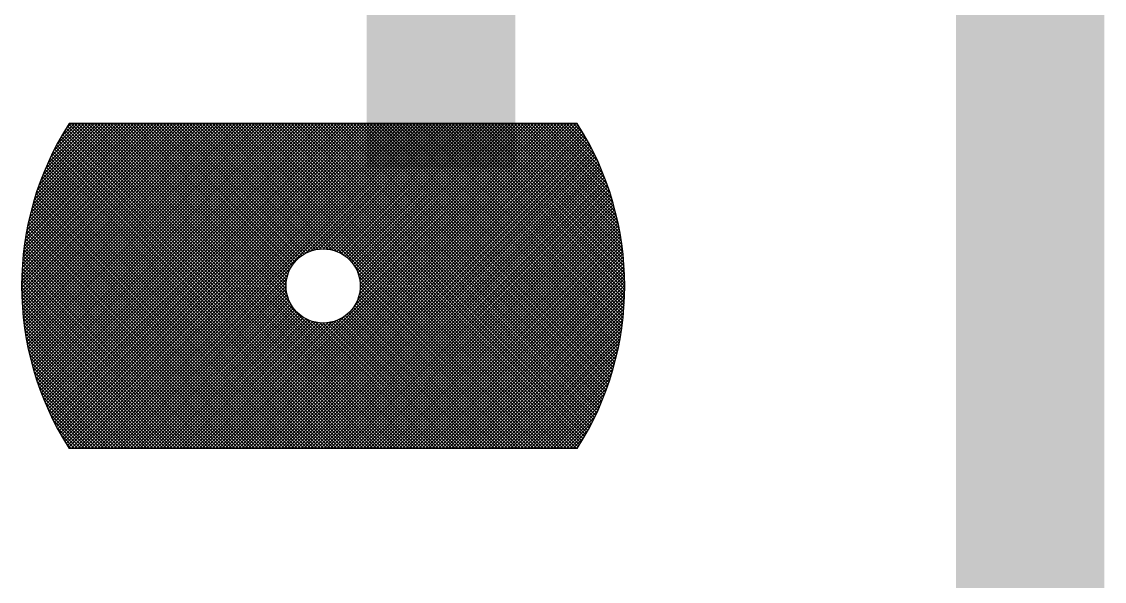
# Model space of a CAD drawing. Extents: x 0 to 395, y 0 to 270.
# Drawn here: x 306.99 to 312.82, y 106.99 to 110.01 of the extents above; entities that cross this region are included whole.
import ezdxf

# ---------------------------------------------------------------- set-up
doc = ezdxf.new("R2010")
doc.units = 0
doc.header["$LTSCALE"] = 0.3
doc.layers.get('0').update_dxf_attribs({"linetype": 'CONTINUOUS'})

# ---------------------------------------------------------------- blocks, each defined once
blk = doc.blocks.new('*X27')
at = {"color": 0}
for p, q in [((85.37, 68.5762), (86.2488, 69.455)), ((85.3701, 68.5587), (86.2665, 69.455)), ((85.3701, 68.594), (86.2311, 69.455)), ((85.3703, 68.6119), (86.2134, 69.455)), ((85.3705, 68.5413), (86.2841, 69.455)), ((85.3708, 68.63), (86.1958, 69.455)), ((85.371, 68.5241), (86.3018, 69.455)), ((85.3714, 68.6484), (86.1781, 69.455)), ((85.3716, 68.5071), (86.3195, 69.455)), ((85.3723, 68.6669), (86.1604, 69.455)), ((85.3725, 68.4903), (86.3372, 69.455)), ((85.3734, 68.6857), (86.1427, 69.455)), ((85.3735, 68.4736), (86.3549, 69.455)), ((85.3747, 68.4571), (86.3725, 69.455)), ((85.3748, 68.7048), (86.125, 69.455)), ((85.376, 68.4408), (86.3902, 69.455)), ((85.3764, 68.724), (86.1074, 69.455)), ((85.3775, 68.4246), (86.4079, 69.455)), ((85.3783, 68.7436), (86.0897, 69.455)), ((85.3791, 68.4085), (86.4256, 69.455)), ((85.3804, 68.7634), (86.072, 69.455)), ((85.3808, 68.3926), (86.4432, 69.455)), ((85.3828, 68.3768), (86.4609, 69.455)), ((85.3828, 68.7835), (86.0543, 69.455)), ((85.3848, 68.3612), (86.4786, 69.455)), ((85.3855, 68.8038), (86.0367, 69.455)), ((85.387, 68.3457), (86.4963, 69.455)), ((85.3885, 68.8245), (86.019, 69.455)), ((85.3893, 68.3303), (86.514, 69.455)), ((85.3917, 68.3151), (86.5316, 69.455)), ((85.3918, 68.8455), (86.0013, 69.455)), ((85.3943, 68.3), (86.5493, 69.455)), ((85.3955, 68.8669), (85.9836, 69.455)), ((85.397, 68.285), (86.567, 69.455)), ((85.3996, 68.8886), (85.9659, 69.455)), ((85.3998, 68.2702), (86.5847, 69.455)), ((85.4027, 68.2554), (86.6023, 69.455)), ((85.404, 68.9108), (85.9483, 69.455)), ((85.4058, 68.2408), (86.62, 69.455)), ((85.4089, 68.9333), (85.9306, 69.455)), ((85.409, 68.2263), (86.6377, 69.455)), ((85.4122, 68.2119), (86.6554, 69.455)), ((85.4142, 68.9562), (85.9129, 69.455)), ((85.4156, 68.1976), (86.6731, 69.455)), ((85.4191, 68.1834), (86.6907, 69.455)), ((85.4199, 68.9797), (85.8952, 69.455)), ((85.4227, 68.1693), (86.7084, 69.455)), ((85.4262, 69.0036), (85.8776, 69.455)), ((85.4265, 68.1554), (86.7261, 69.455)), ((85.4303, 68.1415), (86.7438, 69.455)), ((85.433, 69.0281), (85.8599, 69.455)), ((85.4342, 68.1278), (86.7614, 69.455)), ((85.4382, 68.1141), (86.7791, 69.455)), ((85.4404, 69.0532), (85.8422, 69.455)), ((85.4423, 68.1005), (86.7968, 69.455)), ((85.4466, 68.0871), (86.8145, 69.455)), ((85.4485, 69.079), (85.8245, 69.455)), ((85.4509, 68.0737), (86.8321, 69.455)), ((85.4553, 68.0605), (86.8498, 69.455)), ((85.4573, 69.1055), (85.8068, 69.455)), ((85.4598, 68.0473), (86.8675, 69.455)), ((85.4644, 68.0342), (86.8852, 69.455)), ((85.4669, 69.1327), (85.7892, 69.455)), ((85.4691, 68.0212), (86.9029, 69.455)), ((85.4739, 68.0083), (86.9205, 69.455)), ((85.4774, 69.1609), (85.7715, 69.455)), ((85.4787, 67.9955), (86.9382, 69.455)), ((85.4837, 67.9828), (86.9559, 69.455)), ((85.4888, 67.9702), (86.9736, 69.455)), ((85.4889, 69.19), (85.7538, 69.455)), ((85.4939, 67.9577), (86.9912, 69.455)), ((85.4991, 67.9452), (87.0089, 69.455)), ((85.5015, 69.2204), (85.7361, 69.455)), ((85.5044, 67.9328), (87.0266, 69.455)), ((85.5098, 67.9205), (87.0443, 69.455)), ((85.5153, 67.9083), (87.062, 69.455)), ((85.5155, 69.252), (85.7185, 69.455)), ((85.5209, 67.8962), (87.0796, 69.455)), ((85.5265, 67.8842), (87.0973, 69.455)), ((85.531, 69.2852), (85.7008, 69.455)), ((85.5322, 67.8722), (87.115, 69.455)), ((85.538, 67.8604), (87.1327, 69.455)), ((85.5439, 67.8486), (87.1503, 69.455)), ((85.5484, 69.3203), (85.6831, 69.455)), ((85.5499, 67.8369), (87.168, 69.455)), ((85.5559, 67.8252), (87.1857, 69.455)), ((85.562, 67.8137), (87.2034, 69.455)), ((85.5682, 67.8022), (87.2211, 69.455)), ((85.5683, 69.3578), (85.6654, 69.455)), ((85.5745, 67.7908), (87.2387, 69.455)), ((85.5809, 67.7795), (87.2564, 69.455)), ((85.5873, 67.7682), (87.2741, 69.455)), ((85.5911, 69.3984), (85.6477, 69.455)), ((85.5938, 67.757), (87.2918, 69.455)), ((85.6004, 67.7459), (87.3094, 69.455)), ((85.607, 67.7349), (87.3271, 69.455)), ((85.6138, 67.724), (87.3448, 69.455)), ((87.3458, 67.705), (85.6142, 69.4367)), ((85.6182, 69.4431), (85.6301, 69.455)), ((85.6206, 67.7131), (87.3625, 69.455)), ((87.3635, 67.705), (85.621, 69.4476)), ((85.6302, 67.705), (87.3802, 69.455)), ((87.3812, 67.705), (85.6312, 69.455)), ((85.6478, 67.705), (87.3978, 69.455)), ((87.3989, 67.705), (85.6489, 69.455)), ((85.6655, 67.705), (87.4155, 69.455)), ((87.4166, 67.705), (85.6666, 69.455)), ((85.6832, 67.705), (87.4332, 69.455)), ((87.4342, 67.705), (85.6842, 69.455)), ((85.7009, 67.705), (87.4509, 69.455)), ((87.4519, 67.705), (85.7019, 69.455)), ((85.7185, 67.705), (87.4685, 69.455)), ((87.4696, 67.705), (85.7196, 69.455)), ((85.7362, 67.705), (87.4862, 69.455)), ((87.4873, 67.705), (85.7373, 69.455)), ((85.7539, 67.705), (87.5039, 69.455)), ((87.5049, 67.705), (85.7549, 69.455)), ((85.7716, 67.705), (87.5216, 69.455)), ((87.5226, 67.705), (85.7726, 69.455)), ((85.7893, 67.705), (87.5393, 69.455)), ((87.5403, 67.705), (85.7903, 69.455)), ((85.8069, 67.705), (87.5569, 69.455)), ((87.558, 67.705), (85.808, 69.455)), ((85.8246, 67.705), (87.5746, 69.455)), ((87.5756, 67.705), (85.8256, 69.455)), ((86.8273, 68.471), (85.8433, 69.455)), ((86.8087, 68.5073), (85.861, 69.455)), ((86.8006, 68.5331), (85.8787, 69.455)), ((86.7966, 68.5548), (85.8964, 69.455)), ((86.7951, 68.5739), (85.914, 69.455)), ((86.7953, 68.5914), (85.9317, 69.455)), ((86.7969, 68.6075), (85.9494, 69.455)), ((86.7996, 68.6225), (85.9671, 69.455)), ((86.8032, 68.6366), (85.9847, 69.455)), ((86.8076, 68.6498), (86.0024, 69.455)), ((86.8127, 68.6624), (86.0201, 69.455)), ((86.8186, 68.6742), (86.0378, 69.455)), ((86.825, 68.6854), (86.0555, 69.455)), ((86.8321, 68.696), (86.0731, 69.455)), ((86.8397, 68.7061), (86.0908, 69.455)), ((86.8479, 68.7156), (86.1085, 69.455)), ((86.8567, 68.7245), (86.1262, 69.455)), ((86.866, 68.7328), (86.1438, 69.455)), ((86.8759, 68.7407), (86.1615, 69.455)), ((86.8863, 68.7479), (86.1792, 69.455)), ((86.8973, 68.7545), (86.1969, 69.455)), ((86.909, 68.7606), (86.2146, 69.455)), ((86.9213, 68.7659), (86.2322, 69.455)), ((86.9343, 68.7706), (86.2499, 69.455)), ((86.9482, 68.7744), (86.2676, 69.455)), ((86.9629, 68.7774), (86.2853, 69.455)), ((86.9786, 68.7793), (86.3029, 69.455)), ((86.9956, 68.78), (86.3206, 69.455)), ((87.0142, 68.7791), (86.3383, 69.455)), ((87.035, 68.776), (86.356, 69.455)), ((87.0593, 68.7694), (86.3737, 69.455)), ((87.0907, 68.7556), (86.3913, 69.455)), ((86.408, 67.705), (88.158, 69.455)), ((88.159, 67.705), (86.409, 69.455)), ((86.4257, 67.705), (88.1757, 69.455)), ((88.1767, 67.705), (86.4267, 69.455)), ((86.4433, 67.705), (88.1933, 69.455)), ((88.1944, 67.705), (86.4444, 69.455)), ((86.461, 67.705), (88.211, 69.455)), ((88.212, 67.705), (86.462, 69.455)), ((86.4787, 67.705), (88.2287, 69.455)), ((88.2297, 67.705), (86.4797, 69.455)), ((86.4964, 67.705), (88.2464, 69.455)), ((88.2474, 67.705), (86.4974, 69.455)), ((86.514, 67.705), (88.264, 69.455)), ((88.2651, 67.705), (86.5151, 69.455)), ((86.5317, 67.705), (88.2817, 69.455)), ((88.2828, 67.705), (86.5328, 69.455)), ((86.5494, 67.705), (88.2994, 69.455)), ((88.3004, 67.705), (86.5504, 69.455)), ((86.5671, 67.705), (88.3171, 69.455)), ((88.3181, 67.705), (86.5681, 69.455)), ((86.5848, 67.705), (88.3348, 69.455)), ((88.3358, 67.705), (86.5858, 69.455)), ((86.6024, 67.705), (88.3524, 69.455)), ((88.3535, 67.705), (86.6035, 69.455)), ((86.6201, 67.705), (88.3666, 69.4515)), ((88.367, 67.7092), (86.6211, 69.455)), ((86.6378, 67.705), (88.3734, 69.4406)), ((88.3738, 67.72), (86.6388, 69.455)), ((88.3805, 67.731), (86.6565, 69.455)), ((88.3872, 67.7419), (86.6742, 69.455)), ((88.3938, 67.753), (86.6919, 69.455)), ((88.4004, 67.7642), (86.7095, 69.455)), ((88.4068, 67.7754), (86.7272, 69.455)), ((88.4132, 67.7867), (86.7449, 69.455)), ((88.4195, 67.7981), (86.7626, 69.455)), ((88.4257, 67.8095), (86.7802, 69.455)), ((88.4319, 67.821), (86.7979, 69.455)), ((88.4379, 67.8327), (86.8156, 69.455)), ((88.4439, 67.8443), (86.8333, 69.455)), ((88.4499, 67.8561), (86.851, 69.455)), ((88.4557, 67.8679), (86.8686, 69.455)), ((86.883, 68.7457), (87.5923, 69.455)), ((88.4614, 67.8799), (86.8863, 69.455)), ((88.4671, 67.8919), (86.904, 69.455)), ((86.9206, 68.7657), (87.61, 69.455)), ((88.4727, 67.904), (86.9217, 69.455)), ((88.4782, 67.9161), (86.9393, 69.455)), ((86.9467, 68.7741), (87.6276, 69.455)), ((88.4836, 67.9284), (86.957, 69.455)), ((86.9686, 68.7782), (87.6453, 69.455)), ((88.489, 67.9407), (86.9747, 69.455)), ((86.9879, 68.7799), (87.663, 69.455)), ((88.4942, 67.9531), (86.9924, 69.455)), ((87.0054, 68.7797), (87.6807, 69.455)), ((88.4994, 67.9657), (87.0101, 69.455)), ((87.0216, 68.7782), (87.6984, 69.455)), ((88.5045, 67.9783), (87.0277, 69.455)), ((87.0366, 68.7756), (87.716, 69.455)), ((88.5095, 67.9909), (87.0454, 69.455)), ((87.0508, 68.7721), (87.7337, 69.455)), ((88.5144, 68.0037), (87.0631, 69.455)), ((87.0641, 68.7677), (87.7514, 69.455)), ((87.0766, 68.7626), (87.7691, 69.455)), ((88.5192, 68.0166), (87.0808, 69.455)), ((87.0885, 68.7568), (87.7867, 69.455)), ((88.5239, 68.0295), (87.0984, 69.455)), ((87.0998, 68.7504), (87.8044, 69.455)), ((87.1104, 68.7433), (87.8221, 69.455)), ((88.5286, 68.0426), (87.1161, 69.455)), ((87.1205, 68.7357), (87.8398, 69.455)), ((87.13, 68.7276), (87.8575, 69.455)), ((88.5331, 68.0557), (87.1338, 69.455)), ((87.139, 68.7188), (87.8751, 69.455)), ((87.1474, 68.7096), (87.8928, 69.455)), ((88.5375, 68.0689), (87.1515, 69.455)), ((87.1552, 68.6997), (87.9105, 69.455)), ((87.1625, 68.6893), (87.9282, 69.455)), ((87.1692, 68.6783), (87.9458, 69.455)), ((88.5419, 68.0823), (87.1692, 69.455)), ((87.1718, 68.4865), (88.1403, 69.455)), ((87.1752, 68.6667), (87.9635, 69.455)), ((87.1806, 68.6544), (87.9812, 69.455)), ((87.1849, 68.5173), (88.1226, 69.455)), ((87.1853, 68.6415), (87.9989, 69.455)), ((88.5461, 68.0957), (87.1868, 69.455)), ((87.1892, 68.6277), (88.0166, 69.455)), ((87.1912, 68.5413), (88.1049, 69.455)), ((87.1923, 68.613), (88.0342, 69.455)), ((87.1942, 68.5973), (88.0519, 69.455)), ((87.1942, 68.5619), (88.0873, 69.455)), ((87.195, 68.5804), (88.0696, 69.455)), ((88.5503, 68.1092), (87.2045, 69.455)), ((88.5544, 68.1228), (87.2222, 69.455)), ((88.5583, 68.1365), (87.2399, 69.455)), ((88.5622, 68.1504), (87.2575, 69.455)), ((88.5659, 68.1643), (87.2752, 69.455)), ((88.5696, 68.1783), (87.2929, 69.455)), ((88.5731, 68.1925), (87.3106, 69.455)), ((88.5765, 68.2067), (87.3283, 69.455)), ((88.5799, 68.2211), (87.3459, 69.455)), ((88.5831, 68.2355), (87.3636, 69.455)), ((88.5862, 68.2501), (87.3813, 69.455)), ((88.5891, 68.2648), (87.399, 69.455)), ((88.592, 68.2796), (87.4166, 69.455)), ((88.5947, 68.2946), (87.4343, 69.455)), ((88.5974, 68.3096), (87.452, 69.455)), ((88.5998, 68.3248), (87.4697, 69.455)), ((88.6022, 68.3401), (87.4874, 69.455)), ((88.6044, 68.3556), (87.505, 69.455)), ((88.6065, 68.3712), (87.5227, 69.455)), ((88.6085, 68.3869), (87.5404, 69.455)), ((88.6103, 68.4028), (87.5581, 69.455)), ((88.612, 68.4188), (87.5757, 69.455)), ((88.6135, 68.4349), (87.5934, 69.455)), ((88.6149, 68.4512), (87.6111, 69.455)), ((88.6161, 68.4677), (87.6288, 69.455)), ((88.6172, 68.4843), (87.6464, 69.455)), ((88.6181, 68.501), (87.6641, 69.455)), ((88.6188, 68.518), (87.6818, 69.455)), ((88.6194, 68.5351), (87.6995, 69.455)), ((88.6198, 68.5524), (87.7172, 69.455)), ((88.62, 68.5699), (87.7348, 69.455)), ((88.62, 68.5875), (87.7525, 69.455)), ((88.6198, 68.6054), (87.7702, 69.455)), ((88.6194, 68.6235), (87.7879, 69.455)), ((88.6188, 68.6417), (87.8055, 69.455)), ((88.618, 68.6602), (87.8232, 69.455)), ((88.617, 68.6789), (87.8409, 69.455)), ((88.6157, 68.6979), (87.8586, 69.455)), ((88.6142, 68.717), (87.8763, 69.455)), ((88.6124, 68.7365), (87.8939, 69.455)), ((88.6104, 68.7562), (87.9116, 69.455)), ((88.6081, 68.7762), (87.9293, 69.455)), ((88.6055, 68.7964), (87.947, 69.455)), ((88.6026, 68.817), (87.9646, 69.455)), ((88.5994, 68.8379), (87.9823, 69.455)), ((88.5958, 68.8592), (88, 69.455)), ((88.5919, 68.8808), (88.0177, 69.455)), ((88.5876, 68.9027), (88.0354, 69.455)), ((88.5829, 68.9251), (88.053, 69.455)), ((88.5778, 68.9479), (88.0707, 69.455)), ((88.5722, 68.9712), (88.0884, 69.455)), ((88.5661, 68.9949), (88.1061, 69.455)), ((88.5595, 69.0192), (88.1237, 69.455)), ((88.5523, 69.0441), (88.1414, 69.455)), ((88.5445, 69.0696), (88.1591, 69.455)), ((88.536, 69.0958), (88.1768, 69.455)), ((88.5267, 69.1228), (88.1945, 69.455)), ((88.5165, 69.1506), (88.2121, 69.455)), ((88.5054, 69.1794), (88.2298, 69.455)), ((88.4932, 69.2093), (88.2475, 69.455)), ((88.4797, 69.2404), (88.2652, 69.455)), ((88.4648, 69.273), (88.2828, 69.455)), ((88.4481, 69.3074), (88.3005, 69.455)), ((88.4292, 69.344), (88.3182, 69.455)), ((88.4075, 69.3833), (88.3359, 69.455)), ((88.3822, 69.4264), (88.3536, 69.455)), ((87.2575, 67.705), (85.5812, 69.3812)), ((87.2751, 67.705), (85.5877, 69.3924)), ((87.2928, 67.705), (85.5942, 69.4036)), ((87.3105, 67.705), (85.6008, 69.4147)), ((87.3282, 67.705), (85.6074, 69.4257)), ((86.6555, 67.705), (88.3802, 69.4297)), ((86.6731, 67.705), (88.3868, 69.4187)), ((86.6908, 67.705), (88.3934, 69.4076)), ((86.7085, 67.705), (88.4, 69.3965)), ((86.7262, 67.705), (88.4064, 69.3853)), ((87.1691, 67.705), (85.5502, 69.3238)), ((87.1867, 67.705), (85.5563, 69.3355)), ((87.2044, 67.705), (85.5624, 69.347)), ((87.2221, 67.705), (85.5686, 69.3585)), ((87.2398, 67.705), (85.5749, 69.3699)), ((86.7439, 67.705), (88.4128, 69.374)), ((86.7615, 67.705), (88.4191, 69.3626)), ((86.7792, 67.705), (88.4254, 69.3512)), ((86.7969, 67.705), (88.4315, 69.3396)), ((86.8146, 67.705), (88.4376, 69.328)), ((87.0807, 67.705), (85.5212, 69.2645)), ((87.0984, 67.705), (85.5268, 69.2765)), ((87.116, 67.705), (85.5326, 69.2885)), ((87.1337, 67.705), (85.5384, 69.3003)), ((87.1514, 67.705), (85.5443, 69.3121)), ((86.8322, 67.705), (88.4436, 69.3164)), ((86.8499, 67.705), (88.4495, 69.3046)), ((86.8676, 67.705), (88.4553, 69.2928)), ((86.8853, 67.705), (88.4611, 69.2808)), ((86.9029, 67.705), (88.4668, 69.2688)), ((87.01, 67.705), (85.4994, 69.2155)), ((87.0276, 67.705), (85.5047, 69.2279)), ((87.0453, 67.705), (85.5101, 69.2402)), ((87.063, 67.705), (85.5156, 69.2524)), ((86.9206, 67.705), (88.4724, 69.2567)), ((86.9383, 67.705), (88.4779, 69.2446)), ((86.956, 67.705), (88.4833, 69.2323)), ((86.9737, 67.705), (88.4887, 69.22)), ((86.9913, 67.705), (88.4939, 69.2076)), ((86.9216, 67.705), (85.4742, 69.1524)), ((86.9393, 67.705), (85.479, 69.1652)), ((86.9569, 67.705), (85.484, 69.1779)), ((86.9746, 67.705), (85.4891, 69.1905)), ((86.9923, 67.705), (85.4942, 69.2031)), ((87.009, 67.705), (88.4991, 69.1951)), ((87.0267, 67.705), (88.5042, 69.1825)), ((87.0444, 67.705), (88.5092, 69.1698)), ((87.062, 67.705), (88.5141, 69.157)), ((86.8332, 67.705), (85.4511, 69.0871)), ((86.8509, 67.705), (85.4556, 69.1003)), ((86.8685, 67.705), (85.4601, 69.1135)), ((86.8862, 67.705), (85.4647, 69.1265)), ((86.9039, 67.705), (85.4694, 69.1395)), ((87.0797, 67.705), (88.5189, 69.1442)), ((87.0974, 67.705), (88.5236, 69.1312)), ((87.1151, 67.705), (88.5283, 69.1182)), ((87.1328, 67.705), (88.5328, 69.1051)), ((87.1504, 67.705), (88.5373, 69.0918)), ((86.7625, 67.705), (85.4344, 69.033)), ((86.7802, 67.705), (85.4385, 69.0467)), ((86.7978, 67.705), (85.4426, 69.0602)), ((86.8155, 67.705), (85.4468, 69.0737)), ((87.1681, 67.705), (88.5416, 69.0785)), ((87.1858, 67.705), (88.5459, 69.0651)), ((87.2035, 67.705), (88.5501, 69.0516)), ((87.2211, 67.705), (88.5541, 69.038)), ((86.6918, 67.705), (85.4193, 68.9774)), ((86.7094, 67.705), (85.423, 68.9915)), ((86.7271, 67.705), (85.4267, 69.0054)), ((86.7448, 67.705), (85.4305, 69.0193)), ((87.2388, 67.705), (88.5581, 69.0243)), ((87.2565, 67.705), (88.562, 69.0104)), ((87.2742, 67.705), (88.5657, 68.9965)), ((87.2919, 67.705), (88.5694, 68.9825)), ((86.6211, 67.705), (85.406, 68.9201)), ((86.6387, 67.705), (85.4092, 68.9346)), ((86.6564, 67.705), (85.4124, 68.949)), ((86.6741, 67.705), (85.4158, 68.9632)), ((87.3095, 67.705), (88.5729, 68.9684)), ((87.3272, 67.705), (88.5763, 68.9541)), ((87.3449, 67.705), (88.5797, 68.9398)), ((87.3626, 67.705), (88.5829, 68.9253)), ((86.5503, 67.705), (85.3945, 68.8609)), ((86.568, 67.705), (85.3972, 68.8759)), ((86.5857, 67.705), (85.4, 68.8907)), ((86.6034, 67.705), (85.4029, 68.9055)), ((87.3802, 67.705), (88.586, 68.9107)), ((87.3979, 67.705), (88.589, 68.896)), ((87.4156, 67.705), (88.5918, 68.8812)), ((87.4333, 67.705), (88.5946, 68.8663)), ((86.4796, 67.705), (85.3849, 68.7997)), ((86.4973, 67.705), (85.3871, 68.8152)), ((86.515, 67.705), (85.3894, 68.8306)), ((86.5327, 67.705), (85.3919, 68.8458)), ((87.451, 67.705), (88.5972, 68.8512)), ((87.4686, 67.705), (88.5997, 68.8361)), ((87.4863, 67.705), (88.6021, 68.8208)), ((87.504, 67.705), (88.6043, 68.8053)), ((86.4089, 67.705), (85.3775, 68.7364)), ((86.4266, 67.705), (85.3792, 68.7524)), ((86.4443, 67.705), (85.3809, 68.7683)), ((86.462, 67.705), (85.3829, 68.7841)), ((87.5217, 67.705), (88.6064, 68.7897)), ((87.5393, 67.705), (88.6084, 68.774)), ((87.557, 67.705), (88.6102, 68.7582)), ((87.5747, 67.705), (88.6119, 68.7422)), ((86.3559, 67.705), (85.3735, 68.6873)), ((86.3736, 67.705), (85.3747, 68.7038)), ((86.3912, 67.705), (85.3761, 68.7202)), ((85.8423, 67.705), (86.8293, 68.692)), ((87.5924, 67.705), (88.6134, 68.726)), ((87.6101, 67.705), (88.6148, 68.7098)), ((87.6277, 67.705), (88.616, 68.6933)), ((86.2852, 67.705), (85.3705, 68.6197)), ((86.3029, 67.705), (85.371, 68.6369)), ((86.3205, 67.705), (85.3717, 68.6539)), ((86.3382, 67.705), (85.3725, 68.6707)), ((85.86, 67.705), (86.8093, 68.6544)), ((85.8776, 67.705), (86.8009, 68.6283)), ((88.1413, 67.705), (87.1706, 68.6757)), ((88.1237, 67.705), (87.1844, 68.6443)), ((88.106, 67.705), (87.191, 68.62)), ((87.6454, 67.705), (88.6171, 68.6767)), ((87.6631, 67.705), (88.618, 68.6599)), ((87.6808, 67.705), (88.6188, 68.643)), ((87.6984, 67.705), (88.6194, 68.6259)), ((86.2498, 67.705), (85.37, 68.5848)), ((86.2321, 67.705), (85.3701, 68.5671)), ((86.2675, 67.705), (85.3702, 68.6023)), ((85.8953, 67.705), (86.7968, 68.6064)), ((85.913, 67.705), (86.7951, 68.5871)), ((85.9307, 67.705), (86.7953, 68.5696)), ((88.0883, 67.705), (87.1941, 68.5992)), ((88.0529, 67.705), (87.1943, 68.5636)), ((88.0706, 67.705), (87.195, 68.5806)), ((87.7161, 67.705), (88.6197, 68.6086)), ((87.7338, 67.705), (88.62, 68.5912)), ((87.7515, 67.705), (88.62, 68.5735)), ((86.2145, 67.705), (85.3703, 68.5492)), ((86.1968, 67.705), (85.3707, 68.5311)), ((86.1791, 67.705), (85.3714, 68.5127)), ((85.9484, 67.705), (86.7968, 68.5534)), ((85.966, 67.705), (86.7994, 68.5384)), ((85.9837, 67.705), (86.8029, 68.5242)), ((86.0014, 67.705), (86.8073, 68.5109)), ((87.9822, 67.705), (87.1809, 68.5063)), ((87.9999, 67.705), (87.1856, 68.5193)), ((88.0176, 67.705), (87.1894, 68.5332)), ((88.0353, 67.705), (87.1924, 68.5479)), ((87.7692, 67.705), (88.6198, 68.5557)), ((87.7868, 67.705), (88.6194, 68.5376)), ((87.8045, 67.705), (88.6189, 68.5194)), ((86.1614, 67.705), (85.3723, 68.4942)), ((86.1438, 67.705), (85.3734, 68.4754)), ((86.1261, 67.705), (85.3747, 68.4564)), ((86.0191, 67.705), (86.8124, 68.4984)), ((86.0367, 67.705), (86.8182, 68.4865)), ((86.0544, 67.705), (86.8246, 68.4752)), ((86.0721, 67.705), (86.8317, 68.4646)), ((86.0898, 67.705), (86.8393, 68.4545)), ((86.1075, 67.705), (86.8474, 68.445)), ((87.8938, 67.705), (87.1478, 68.451)), ((87.9115, 67.705), (87.1557, 68.4609)), ((87.9292, 67.705), (87.1629, 68.4713)), ((87.9469, 67.705), (87.1695, 68.4823)), ((87.9646, 67.705), (87.1756, 68.494)), ((87.8222, 67.705), (88.6181, 68.5009)), ((87.8399, 67.705), (88.6171, 68.4822)), ((87.8575, 67.705), (88.6158, 68.4633)), ((86.1084, 67.705), (85.3763, 68.4371)), ((86.0907, 67.705), (85.3781, 68.4176)), ((86.073, 67.705), (85.3802, 68.3978)), ((86.1251, 67.705), (86.8562, 68.436)), ((86.1428, 67.705), (86.8654, 68.4276)), ((86.1605, 67.705), (86.8753, 68.4198)), ((86.1782, 67.705), (86.8857, 68.4125)), ((86.1958, 67.705), (86.8967, 68.4058)), ((86.2135, 67.705), (86.9083, 68.3998)), ((86.2312, 67.705), (86.9206, 68.3944)), ((86.2489, 67.705), (86.9335, 68.3897)), ((86.3726, 67.705), (87.0577, 68.3901)), ((86.3903, 67.705), (87.0885, 68.4032)), ((87.5933, 67.705), (86.886, 68.4123)), ((87.611, 67.705), (86.9223, 68.3937)), ((87.7347, 67.705), (87.0516, 68.3882)), ((87.7524, 67.705), (87.0648, 68.3926)), ((87.7701, 67.705), (87.0774, 68.3977)), ((87.7878, 67.705), (87.0892, 68.4036)), ((87.8055, 67.705), (87.1004, 68.41)), ((87.8231, 67.705), (87.111, 68.4171)), ((87.8408, 67.705), (87.1211, 68.4247)), ((87.8585, 67.705), (87.1306, 68.4329)), ((87.8762, 67.705), (87.1395, 68.4417)), ((87.8752, 67.705), (88.6143, 68.4441)), ((87.8929, 67.705), (88.6126, 68.4247)), ((87.9106, 67.705), (88.6105, 68.405)), ((86.0554, 67.705), (85.3826, 68.3777)), ((86.0377, 67.705), (85.3853, 68.3574)), ((86.02, 67.705), (85.3883, 68.3367)), ((86.2666, 67.705), (86.9473, 68.3858)), ((86.2842, 67.705), (86.962, 68.3827)), ((86.3019, 67.705), (86.9777, 68.3808)), ((86.3196, 67.705), (86.9946, 68.38)), ((86.3373, 67.705), (87.0131, 68.3808)), ((86.3549, 67.705), (87.0337, 68.3838)), ((87.6287, 67.705), (86.9481, 68.3856)), ((87.6464, 67.705), (86.9698, 68.3816)), ((87.664, 67.705), (86.9889, 68.3801)), ((87.6817, 67.705), (87.0064, 68.3803)), ((87.6994, 67.705), (87.0225, 68.3819)), ((87.7171, 67.705), (87.0375, 68.3846)), ((87.9283, 67.705), (88.6083, 68.385)), ((87.9459, 67.705), (88.6057, 68.3647)), ((87.9636, 67.705), (88.6028, 68.3442)), ((86.0023, 67.705), (85.3916, 68.3157)), ((85.9847, 67.705), (85.3953, 68.2944)), ((85.967, 67.705), (85.3993, 68.2727)), ((87.9813, 67.705), (88.5996, 68.3233)), ((87.999, 67.705), (88.5961, 68.3021)), ((88.0166, 67.705), (88.5922, 68.2805)), ((85.9493, 67.705), (85.4037, 68.2506)), ((85.9316, 67.705), (85.4086, 68.2281)), ((88.0343, 67.705), (88.5879, 68.2586)), ((88.052, 67.705), (88.5832, 68.2362)), ((88.0697, 67.705), (88.5781, 68.2134)), ((85.9139, 67.705), (85.4138, 68.2051)), ((85.8963, 67.705), (85.4196, 68.1817)), ((85.8786, 67.705), (85.4258, 68.1578)), ((88.0874, 67.705), (88.5726, 68.1902)), ((88.105, 67.705), (88.5665, 68.1665)), ((85.8609, 67.705), (85.4326, 68.1333)), ((85.8432, 67.705), (85.44, 68.1083)), ((88.1227, 67.705), (88.5599, 68.1422)), ((88.1404, 67.705), (88.5528, 68.1174)), ((85.8256, 67.705), (85.448, 68.0825)), ((85.8079, 67.705), (85.4568, 68.0561)), ((88.1581, 67.705), (88.545, 68.0919)), ((88.1757, 67.705), (88.5365, 68.0657)), ((88.1934, 67.705), (88.5272, 68.0388)), ((85.7902, 67.705), (85.4663, 68.0289)), ((85.7725, 67.705), (85.4767, 68.0008)), ((88.2111, 67.705), (88.5171, 68.011)), ((88.2288, 67.705), (88.5061, 67.9823)), ((85.7548, 67.705), (85.4882, 67.9717)), ((85.7372, 67.705), (85.5007, 67.9415)), ((88.2465, 67.705), (88.494, 67.9525)), ((88.2641, 67.705), (88.4806, 67.9214)), ((85.7195, 67.705), (85.5146, 67.9099)), ((85.7018, 67.705), (85.53, 67.8768)), ((88.2818, 67.705), (88.4657, 67.8889)), ((85.6841, 67.705), (85.5474, 67.8418)), ((85.6665, 67.705), (85.567, 67.8044)), ((88.2995, 67.705), (88.4491, 67.8546)), ((88.3172, 67.705), (88.4304, 67.8182)), ((85.6488, 67.705), (85.5897, 67.7641)), ((88.3348, 67.705), (88.4089, 67.7791)), ((85.6311, 67.705), (85.6164, 67.7197)), ((88.3525, 67.705), (88.3838, 67.7363))]:
    blk.add_line(p, q, dxfattribs=at)

msp = doc.modelspace()

# ---------------------------------------------------------------- linework, layer by layer
for p, q in [((309.9793, 109.46), (307.2407, 109.46)), ((309.9793, 107.71), (307.2407, 107.71))]:
    msp.add_line(p, q)
at = {"const_width": 0.8}
for points in [[(309.88, 116.205), (312.42, 116.205), (312.42, 103.505), (309.88, 103.505)], [(309.245, 110.49), (309.245, 109.22)]]:
    msp.add_lwpolyline(points, dxfattribs=at)
msp.add_circle((308.61, 108.585), 0.2)
for start, end in [(147.42103, 212.57897), (327.42103, 32.57897)]:
    msp.add_arc((308.61, 108.585), 1.625, start, end)

# ---------------------------------------------------------------- block references
at = {"xscale": -1}
msp.add_blockref('*X27', (395.605, 40.005), dxfattribs=at)

doc.saveas('drawing.dxf')
